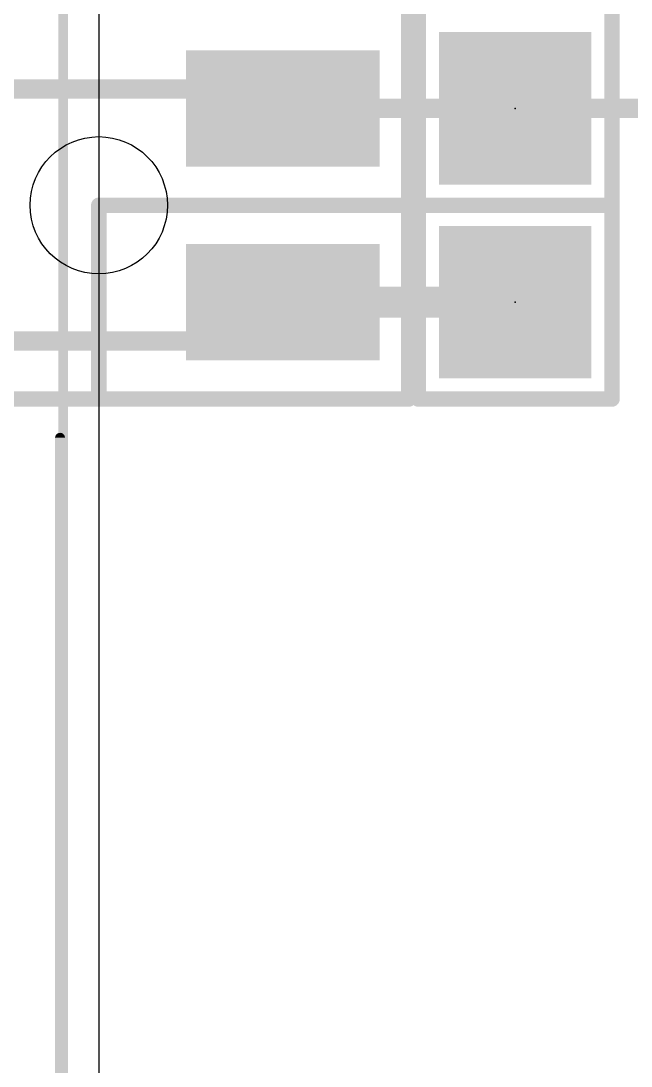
# Model space of a CAD drawing. Extents: x -7.8 to 82.2, y -8.5 to 61.7.
# Drawn here: x 3.17 to 11.17, y 6.49 to 20.2 of the extents above; entities that cross this region are included whole.
import ezdxf

# ---------------------------------------------------------------- set-up
doc = ezdxf.new("R2010")
doc.units = 0
for name, color, linetype in [('1', 12, 'CONTINUOUS'), ('20', 53, 'CONTINUOUS'), ('21', 40, 'CONTINUOUS'), ('22', 6, 'CONTINUOUS'), ('23', 40, 'CONTINUOUS'), ('47', 253, 'CONTINUOUS')]:
    doc.layers.add(name, color=color, linetype=linetype)

# ---------------------------------------------------------------- blocks, each defined once
blk = doc.blocks.new('RECT')
blk.add_solid([(-0.5, -0.5), (0.5, -0.5), (-0.5, 0.5), (0.5, 0.5)])

msp = doc.modelspace()

# ---------------------------------------------------------------- linework, layer by layer
at = {"layer": '1'}
for points, const_width in [([(2.032, 19.304), (5.842, 19.304)], 0.254), ([(5.842, 19.304), (6.096, 19.05)], 0.254), ([(9.652, 19.05), (9.906, 19.05)], 0.4064), ([(6.096, 19.05), (6.604, 19.05)], 0.254), ([(6.604, 19.05), (9.652, 19.05)], 0.254), ([(9.906, 19.05), (12.446, 19.05)], 0.254), ([(6.096, 16.002), (6.604, 16.51)], 0.254), ([(9.652, 16.51), (6.604, 16.51)], 0.4064), ([(2.286, 16.002), (6.096, 16.002)], 0.254)]:
    msp.add_lwpolyline(points, dxfattribs=dict(at, const_width=const_width))
for points, const_width in [([(5.8869, 19.3489, 1), (5.7971, 19.2591)], 0.127), ([(5.842, 19.2405, 1), (5.842, 19.3675)], 0.127), ([(9.652, 19.1516, 1), (9.652, 18.9484)], 0.2032), ([(9.906, 18.9484, 1), (9.906, 19.1516)], 0.2032), ([(6.096, 19.1135, 1), (6.096, 18.9865)], 0.127), ([(6.0511, 19.0051, 1), (6.1409, 19.0949)], 0.127), ([(6.604, 19.1135, 1), (6.604, 18.9865)], 0.127), ([(6.604, 18.9865, 1), (6.604, 19.1135)], 0.127), ([(9.652, 18.9865, 1), (9.652, 19.1135)], 0.127), ([(9.906, 19.1135, 1), (9.906, 18.9865)], 0.127), ([(6.604, 16.6116, 1), (6.604, 16.4084)], 0.2032), ([(6.6489, 16.4651, 1), (6.5591, 16.5549)], 0.127), ([(9.652, 16.4084, 1), (9.652, 16.6116)], 0.2032), ([(6.0511, 16.0469, 1), (6.1409, 15.9571)], 0.127), ([(6.096, 15.9385, 1), (6.096, 16.0655)], 0.127)]:
    msp.add_lwpolyline(points, format="xyb", dxfattribs=dict(at, const_width=const_width))
at = {"layer": '20'}
msp.add_circle((4.191, 17.78), 0.9, dxfattribs=at)
at = {"layer": '21'}
msp.add_line((4.191, 45.72), (4.191, 2.54), dxfattribs=at)
at = {"layer": '21', "const_width": 0.2032}
for points in [[(8.255, 45.72), (8.255, 17.78)], [(8.382, 17.78), (8.382, 20.32)], [(10.922, 20.32), (10.922, 17.78)], [(4.191, 15.24), (4.191, 17.78)], [(4.191, 17.78), (8.255, 17.78)], [(8.255, 17.78), (8.255, 15.24)], [(10.922, 17.78), (8.382, 17.78)], [(8.382, 15.24), (8.382, 17.78)], [(8.382, 17.78), (10.922, 17.78)], [(10.922, 17.78), (10.922, 15.24)], [(4.191, 15.24), (0.127, 15.24)], [(8.255, 15.24), (4.191, 15.24)], [(10.922, 15.24), (8.382, 15.24)]]:
    msp.add_lwpolyline(points, dxfattribs=at)
at = {"layer": '21', "const_width": 0.1016}
for points in [[(4.2418, 17.78, 1), (4.1402, 17.78)], [(4.191, 17.8308, 1), (4.191, 17.7292)], [(8.3058, 17.78, 1), (8.2042, 17.78)], [(8.2042, 17.78, 1), (8.3058, 17.78)], [(8.255, 17.7292, 1), (8.255, 17.8308)], [(8.382, 17.8308, 1), (8.382, 17.7292)], [(8.4328, 17.78, 1), (8.3312, 17.78)], [(8.382, 17.8308, 1), (8.382, 17.7292)], [(8.3312, 17.78, 1), (8.4328, 17.78)], [(10.9728, 17.78, 1), (10.8712, 17.78)], [(10.8712, 17.78, 1), (10.9728, 17.78)], [(10.922, 17.7292, 1), (10.922, 17.8308)], [(10.922, 17.7292, 1), (10.922, 17.8308)], [(4.191, 15.2908, 1), (4.191, 15.1892)], [(4.1402, 15.24, 1), (4.2418, 15.24)], [(4.191, 15.1892, 1), (4.191, 15.2908)], [(8.2042, 15.24, 1), (8.3058, 15.24)], [(8.255, 15.1892, 1), (8.255, 15.2908)], [(8.382, 15.2908, 1), (8.382, 15.1892)], [(8.3312, 15.24, 1), (8.4328, 15.24)], [(10.8712, 15.24, 1), (10.9728, 15.24)], [(10.922, 15.1892, 1), (10.922, 15.2908)]]:
    msp.add_lwpolyline(points, format="xyb", dxfattribs=at)
at = {"layer": '22', "const_width": 0.127}
msp.add_lwpolyline([(3.722, 47.589), (3.722, 4.989)], dxfattribs=at)
at = {"layer": '23'}
for p in [(9.652, 19.05), (9.652, 16.51)]:
    msp.add_point(p, dxfattribs=at)
at = {"layer": '47', "const_width": 0.13}
msp.add_lwpolyline([(3.683, 14.732), (3.683, -8.427)], dxfattribs=at)
at = {"layer": '47', "const_width": 0.065}
msp.add_lwpolyline([(3.7155, 14.732, 1), (3.6505, 14.732)], format="xyb", dxfattribs=at)

# ---------------------------------------------------------------- block references
at = {"layer": '1', "rotation": 180}
for p, xscale, yscale in [((9.652, 19.05), 2, 2), ((6.604, 19.05), 2.54, 1.524), ((9.652, 16.51), 2, 2), ((6.604, 16.51), 2.54, 1.524)]:
    msp.add_blockref('RECT', p, dxfattribs=dict(at, xscale=xscale, yscale=yscale))

doc.saveas('drawing.dxf')
